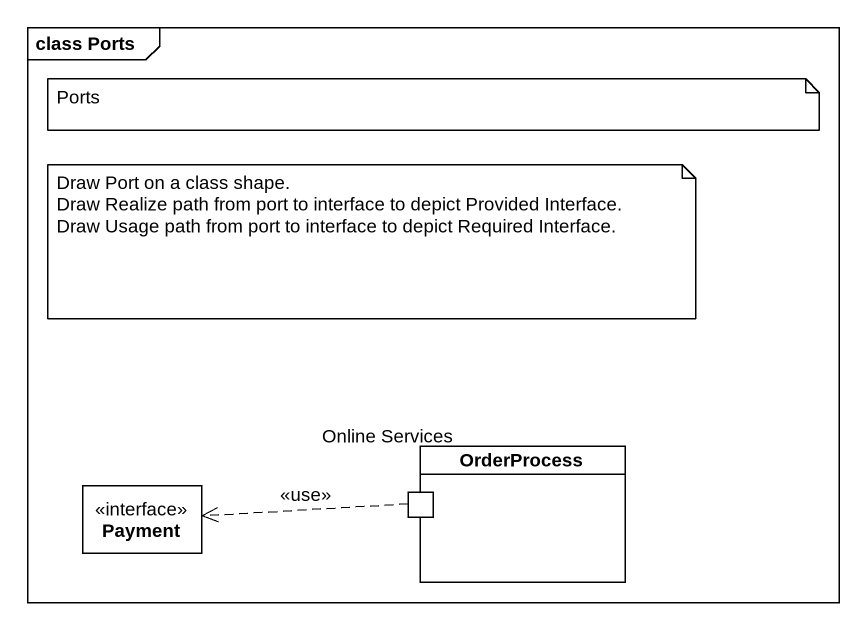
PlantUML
@startuml
mainframe class Ports
allowmixing
hide circle
hide empty members
interface Payment
rectangle OrderProcess {
  port "Online Services" as Online_Services
}
Online_Services .left.> Payment : <<use>>
note as N1
  Ports
end note
note as N2
  Draw Port on a class shape.
  Draw Realize path from port to interface to depict Provided Interface.
  Draw Usage path from port to interface to depict Required Interface.
end note
@enduml
